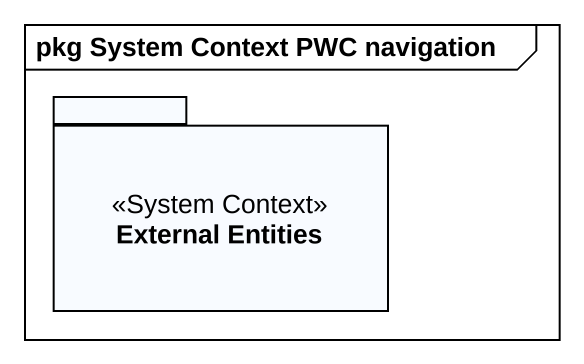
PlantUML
@startuml
mainframe pkg System Context PWC navigation
package "External Entities" as External_Entities <<System Context>> {
}
@enduml
